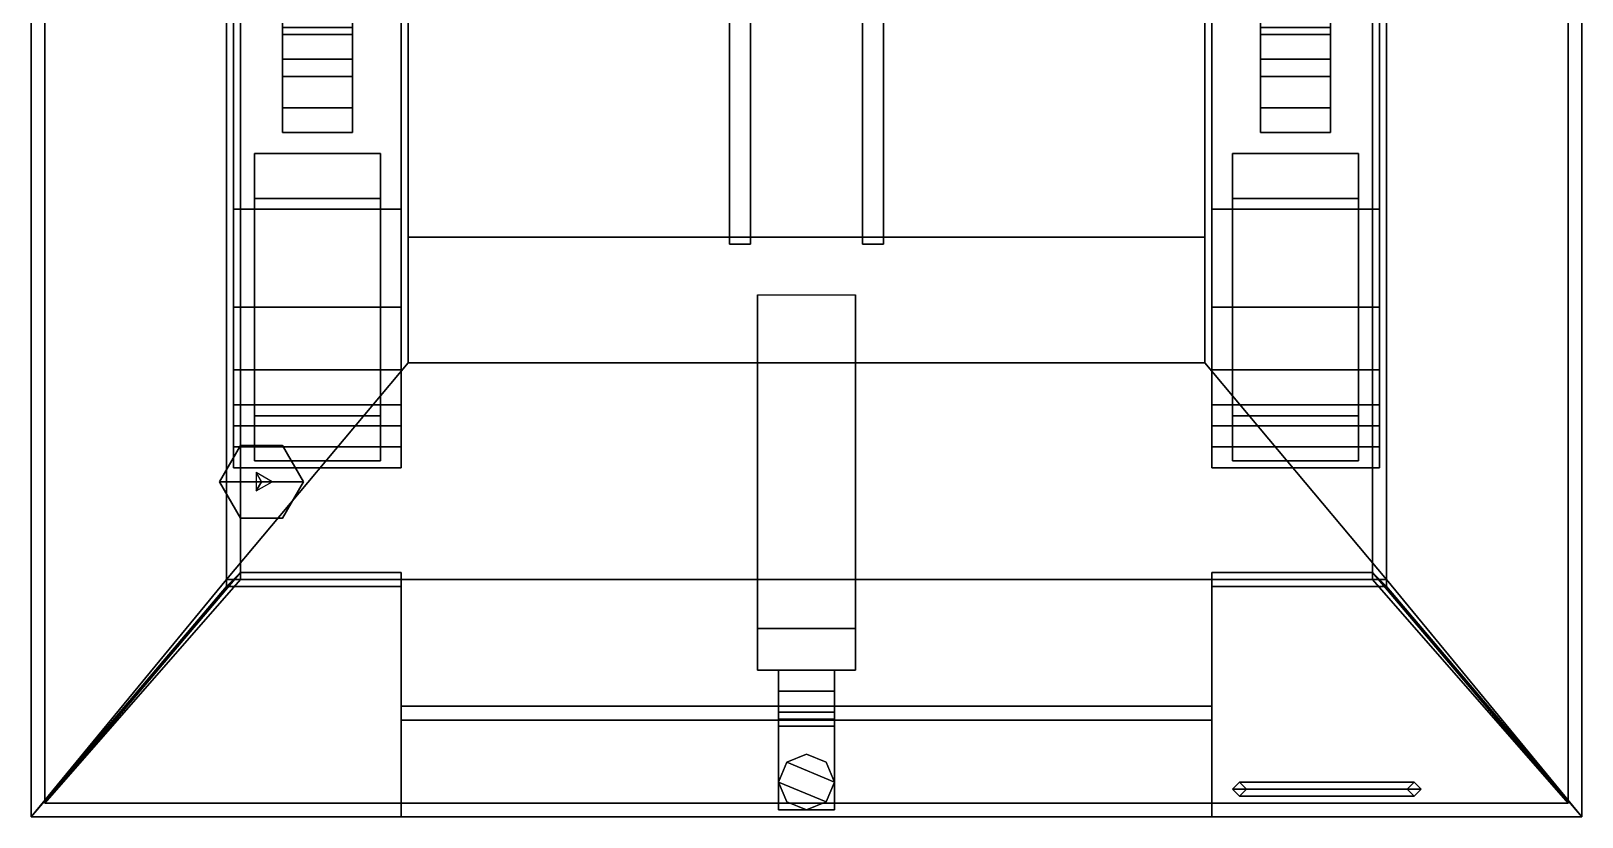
# Model space of a CAD drawing. Header units: millimetres. Extents: x -1.11 to 3, y -2.64 to 7.
# Drawn here: x -1.11 to 1.11, y -2.64 to -1.515 of the extents above; entities that cross this region are included whole.
import ezdxf

# ---------------------------------------------------------------- set-up
doc = ezdxf.new("R2010")
doc.units = ezdxf.units.MM
for name, color, linetype in [('sleeve', 5, 'Continuous'), ('tracks', 3, 'Continuous'), ('wheels', 2, 'Continuous')]:
    doc.layers.add(name, color=color, linetype=linetype)

msp = doc.modelspace()

# ---------------------------------------------------------------- linework, layer by layer
at = {"extrusion": (-1, 0, 0)}
for p, q in [((-0.58, -2.31, 2.05), (-0.58, -2.64, 1.24)), ((0.58, -2.31, 2.05), (0.58, -2.64, 1.24))]:
    msp.add_line(p, q, dxfattribs=at)
for points in [[(0.57, 1.74, 0.29), (0.57, -1.81, 0.29), (-0.57, -1.81, 0.29), (-0.57, 1.74, 0.29)], [(-0.57, -1.81, 0.29), (-0.57, -1.99, 0.86), (-0.57, 1.58, 0.86), (-0.57, 1.74, 0.29)], [(0.57, 1.58, 0.86), (0.57, -1.99, 0.86), (0.57, -1.81, 0.29), (0.57, 1.74, 0.29)], [(-0.57, 1.58, 0.86), (-0.57, -1.99, 0.86), (-0.83, -2.3, 0.86), (-0.83, 1.58, 0.86)], [(0.83, 1.58, 0.86), (0.83, -2.3, 0.86), (0.57, -1.99, 0.86), (0.57, 1.58, 0.86)], [(-0.83, -0.3, 0.86), (-0.83, -2.3, 0.86), (-1.11, -2.64, 1.24), (-1.11, -0.36, 1.24)], [(1.11, -2.64, 1.24), (0.83, -2.3, 0.86), (0.83, -0.3, 0.86), (1.11, -0.36, 1.24)], [(-1.09, -2.62, 1.24), (-0.81, -2.3, 0.88), (-0.81, -0.32, 0.88), (-1.09, -0.38, 1.24)], [(-0.81, -0.32, 0.88), (-0.81, -2.3, 0.88), (0.81, -2.3, 0.88), (0.81, -0.32, 0.88)], [(0.81, -0.32, 0.88), (0.81, -2.3, 0.88), (1.09, -2.62, 1.24), (1.09, -0.38, 1.24)], [(-1.11, -0.36, 1.24), (-1.11, -2.64, 1.24), (-0.83, -2.31, 2.05), (-0.83, -0.76, 2.13)], [(0.83, -2.31, 2.05), (1.11, -2.64, 1.24), (1.11, -0.36, 1.24), (0.83, -0.76, 2.13)], [(-0.81, -2.29, 2.05), (-1.09, -2.62, 1.24), (-1.09, -0.38, 1.24), (-0.81, -0.76, 2.13)], [(1.09, -0.38, 1.24), (1.09, -2.62, 1.24), (0.81, -2.29, 2.05), (0.81, -0.76, 2.13)], [(-0.81, -0.76, 2.13), (-0.83, -0.76, 2.13), (-0.83, -2.31, 2.05), (-0.81, -2.29, 2.05)], [(0.83, -0.76, 2.13), (0.81, -0.76, 2.13), (0.81, -2.29, 2.05), (0.83, -2.31, 2.05)], [(0.57, -1.81, 0.29), (0.57, -1.99, 0.86), (-0.57, -1.99, 0.86), (-0.57, -1.81, 0.29)], [(-0.07, -1.8924, 0.551), (-0.07, -2.37, 0.75), (-0.07, -2.37, 0.86), (-0.07, -1.99, 0.86)], [(0.07, -1.8924, 0.551), (0.07, -2.37, 0.75), (-0.07, -2.37, 0.75), (-0.07, -1.8924, 0.551)], [(0.07, -2.37, 0.86), (0.07, -2.37, 0.75), (0.07, -1.8924, 0.551), (0.07, -1.99, 0.86)], [(0.83, -2.3, 0.86), (-0.83, -2.3, 0.86), (-0.57, -1.99, 0.86), (0.57, -1.99, 0.86)], [(-0.81, -2.108, 1.59), (-0.84, -2.16, 1.59), (-0.84, -2.16, 1.79), (-0.81, -2.108, 1.79)], [(-0.84, -2.16, 1.79), (-0.72, -2.16, 1.79), (-0.75, -2.108, 1.79), (-0.81, -2.108, 1.79)], [(-0.75, -2.108, 1.59), (-0.81, -2.108, 1.59), (-0.81, -2.108, 1.79), (-0.75, -2.108, 1.79)], [(-0.72, -2.16, 1.59), (-0.75, -2.108, 1.59), (-0.75, -2.108, 1.79), (-0.72, -2.16, 1.79)], [(-0.765, -2.16, 1.79), (-0.7875, -2.147, 1.79), (-0.78, -2.16, 3.79)], [(-0.7875, -2.147, 1.79), (-0.7875, -2.173, 1.79), (-0.78, -2.16, 3.79)], [(-0.84, -2.16, 1.59), (-0.81, -2.212, 1.59), (-0.81, -2.212, 1.79), (-0.84, -2.16, 1.79)], [(-0.81, -2.212, 1.79), (-0.75, -2.212, 1.79), (-0.72, -2.16, 1.79), (-0.84, -2.16, 1.79)], [(-0.7875, -2.173, 1.79), (-0.765, -2.16, 1.79), (-0.78, -2.16, 3.79)], [(-0.75, -2.212, 1.59), (-0.72, -2.16, 1.59), (-0.72, -2.16, 1.79), (-0.75, -2.212, 1.79)], [(-0.81, -2.212, 1.59), (-0.75, -2.212, 1.59), (-0.75, -2.212, 1.79), (-0.81, -2.212, 1.79)], [(-1.11, -2.64, 1.24), (-0.83, -2.3, 0.86), (0.83, -2.3, 0.86), (1.11, -2.64, 1.24)], [(-0.58, -2.29, 2.05), (-0.58, -2.62, 1.24), (-1.09, -2.62, 1.24), (-0.81, -2.29, 2.05)], [(1.09, -2.62, 1.24), (0.81, -2.3, 0.88), (-0.81, -2.3, 0.88), (-1.09, -2.62, 1.24)], [(-0.81, -2.29, 2.05), (-0.83, -2.31, 2.05), (-0.58, -2.31, 2.05), (-0.58, -2.29, 2.05)], [(-0.07, -2.3, 0.86), (-0.07, -2.37, 0.86), (0.07, -2.37, 0.86), (0.07, -2.3, 0.86)], [(0.81, -2.29, 2.05), (1.09, -2.62, 1.24), (0.58, -2.62, 1.24), (0.58, -2.29, 2.05)], [(0.58, -2.4815, 1.58), (0.58, -2.5015, 1.58), (0.58, -2.31, 2.05), (0.58, -2.29, 2.05)], [(0.58, -2.29, 2.05), (0.58, -2.31, 2.05), (0.83, -2.31, 2.05), (0.81, -2.29, 2.05)], [(-0.83, -2.31, 2.05), (-1.11, -2.64, 1.24), (-0.58, -2.64, 1.24), (-0.58, -2.31, 2.05)], [(0.58, -2.31, 2.05), (0.58, -2.64, 1.24), (1.11, -2.64, 1.24), (0.83, -2.31, 2.05)], [(-0.07, -2.37, 0.75), (-0.07, -2.43, 0.75), (-0.07, -2.43, 0.86), (-0.07, -2.37, 0.86)], [(-0.07, -2.37, 0.86), (-0.07, -2.43, 0.86), (0.07, -2.43, 0.86), (0.07, -2.37, 0.86)], [(0.07, -2.37, 0.75), (0.07, -2.43, 0.75), (-0.07, -2.43, 0.75), (-0.07, -2.37, 0.75)], [(0.07, -2.43, 0.86), (0.07, -2.43, 0.75), (0.07, -2.37, 0.75), (0.07, -2.37, 0.86)], [(-0.07, -2.43, 0.86), (-0.07, -2.43, 0.75), (0.07, -2.43, 0.75), (0.07, -2.43, 0.86)], [(-0.04, -2.43, 0.79), (-0.04, -2.46, 0.77), (-0.04, -2.49, 0.84), (-0.04, -2.43, 0.84)], [(0.04, -2.43, 0.79), (0.04, -2.46, 0.77), (-0.04, -2.46, 0.77), (-0.04, -2.43, 0.79)], [(-0.04, -2.43, 0.84), (-0.04, -2.49, 0.84), (0.04, -2.49, 0.84), (0.04, -2.43, 0.84)], [(0.04, -2.49, 0.84), (0.04, -2.46, 0.77), (0.04, -2.43, 0.79), (0.04, -2.43, 0.84)], [(-0.04, -2.46, 0.77), (-0.04, -2.46, 0.7), (-0.04, -2.51, 0.82), (-0.04, -2.49, 0.84)], [(0.04, -2.46, 0.77), (0.04, -2.46, 0.7), (-0.04, -2.46, 0.7), (-0.04, -2.46, 0.77)], [(-0.04, -2.46, 0.7), (-0.04, -2.49, 0.72), (-0.04, -2.51, 0.75), (-0.04, -2.51, 0.82)], [(-0.04, -2.46, 0.7), (-0.04, -2.49, 0.67), (-0.04, -2.5, 0.7), (-0.04, -2.49, 0.72)], [(0.04, -2.46, 0.7), (0.04, -2.49, 0.67), (-0.04, -2.49, 0.67), (-0.04, -2.46, 0.7)], [(0.04, -2.51, 0.82), (0.04, -2.46, 0.7), (0.04, -2.46, 0.77), (0.04, -2.49, 0.84)], [(0.04, -2.51, 0.75), (0.04, -2.49, 0.72), (0.04, -2.46, 0.7), (0.04, -2.51, 0.82)], [(0.04, -2.5, 0.7), (0.04, -2.49, 0.67), (0.04, -2.46, 0.7), (0.04, -2.49, 0.72)], [(0.58, -2.4815, 1.58), (0.58, -2.62, 1.24), (-0.58, -2.62, 1.24), (-0.58, -2.4815, 1.58)], [(-0.58, -2.4815, 1.58), (-0.58, -2.5015, 1.58), (0.58, -2.5015, 1.58), (0.58, -2.4815, 1.58)], [(-0.58, -2.5015, 1.58), (-0.58, -2.64, 1.24), (0.58, -2.64, 1.24), (0.58, -2.5015, 1.58)], [(-0.04, -2.49, 0.84), (-0.04, -2.51, 0.82), (0.04, -2.51, 0.82), (0.04, -2.49, 0.84)], [(-0.04, -2.51, 0.75), (-0.04, -2.49, 0.72), (0.04, -2.49, 0.72), (0.04, -2.51, 0.75)], [(-0.04, -2.49, 0.72), (-0.04, -2.5, 0.7), (0.04, -2.5, 0.7), (0.04, -2.49, 0.72)], [(-0.04, -2.49, 0.67), (-0.04, -2.62, 0.65), (-0.04, -2.63, 0.68), (-0.04, -2.5, 0.7)], [(0.04, -2.49, 0.67), (0.04, -2.62, 0.65), (-0.04, -2.62, 0.65), (-0.04, -2.49, 0.67)], [(-0.04, -2.5, 0.7), (-0.04, -2.63, 0.68), (0.04, -2.63, 0.68), (0.04, -2.5, 0.7)], [(0.04, -2.63, 0.68), (0.04, -2.62, 0.65), (0.04, -2.49, 0.67), (0.04, -2.5, 0.7)], [(-0.04, -2.51, 0.82), (-0.04, -2.51, 0.75), (0.04, -2.51, 0.75), (0.04, -2.51, 0.82)], [(0, -2.55, 0.69), (-0.0283, -2.5617, 0.69), (-0.0283, -2.5617, 0.78), (0, -2.55, 0.78)], [(-0.0283, -2.5617, 0.78), (0.04, -2.59, 0.78), (0.0283, -2.5617, 0.78), (0, -2.55, 0.78)], [(0.0283, -2.5617, 0.69), (0, -2.55, 0.69), (0, -2.55, 0.78), (0.0283, -2.5617, 0.78)], [(-0.0283, -2.5617, 0.69), (-0.04, -2.59, 0.68), (-0.04, -2.59, 0.78), (-0.0283, -2.5617, 0.78)], [(-0.04, -2.59, 0.78), (0.0283, -2.6183, 0.78), (0.04, -2.59, 0.78), (-0.0283, -2.5617, 0.78)], [(0.04, -2.59, 0.68), (0.0283, -2.5617, 0.69), (0.0283, -2.5617, 0.78), (0.04, -2.59, 0.78)], [(-0.04, -2.59, 0.68), (-0.0283, -2.6183, 0.68), (-0.0283, -2.6183, 0.78), (-0.04, -2.59, 0.78)], [(-0.0283, -2.6183, 0.78), (0, -2.63, 0.78), (0.0283, -2.6183, 0.78), (-0.04, -2.59, 0.78)], [(0.0283, -2.6183, 0.68), (0.04, -2.59, 0.68), (0.04, -2.59, 0.78), (0.0283, -2.6183, 0.78)], [(0.62, -2.59, 0.8), (0.61, -2.6, 0.79), (0.61, -2.6, 1.2), (0.62, -2.59, 1.19)], [(0.87, -2.59, 0.8), (0.88, -2.6, 0.79), (0.61, -2.6, 0.79), (0.62, -2.59, 0.8)], [(0.63, -2.6, 0.81), (0.62, -2.59, 0.8), (0.62, -2.59, 1.19), (0.63, -2.6, 1.2)], [(0.86, -2.6, 0.81), (0.87, -2.59, 0.8), (0.62, -2.59, 0.8), (0.63, -2.6, 0.81)], [(0.87, -2.59, 0.98), (0.86, -2.6, 0.97), (0.63, -2.6, 0.97), (0.62, -2.59, 0.98)], [(0.86, -2.6, 0.99), (0.87, -2.59, 0.98), (0.62, -2.59, 0.98), (0.63, -2.6, 0.99)], [(0.87, -2.59, 0.8), (0.86, -2.6, 0.81), (0.86, -2.6, 1.2), (0.87, -2.59, 1.19)], [(0.88, -2.6, 0.79), (0.87, -2.59, 0.8), (0.87, -2.59, 1.19), (0.88, -2.6, 1.2)], [(-0.0283, -2.6183, 0.68), (0, -2.63, 0.68), (0, -2.63, 0.78), (-0.0283, -2.6183, 0.78)], [(0, -2.63, 0.68), (0.0283, -2.6183, 0.68), (0.0283, -2.6183, 0.78), (0, -2.63, 0.78)], [(0.61, -2.6, 0.79), (0.62, -2.61, 0.8), (0.62, -2.61, 1.21), (0.61, -2.6, 1.2)], [(0.88, -2.6, 0.79), (0.87, -2.61, 0.8), (0.62, -2.61, 0.8), (0.61, -2.6, 0.79)], [(0.62, -2.61, 0.8), (0.63, -2.6, 0.81), (0.63, -2.6, 1.2), (0.62, -2.61, 1.21)], [(0.87, -2.61, 0.8), (0.86, -2.6, 0.81), (0.63, -2.6, 0.81), (0.62, -2.61, 0.8)], [(0.86, -2.6, 0.97), (0.87, -2.61, 0.98), (0.62, -2.61, 0.98), (0.63, -2.6, 0.97)], [(0.87, -2.61, 0.98), (0.86, -2.6, 0.99), (0.63, -2.6, 0.99), (0.62, -2.61, 0.98)], [(0.86, -2.6, 0.81), (0.87, -2.61, 0.8), (0.87, -2.61, 1.21), (0.86, -2.6, 1.2)], [(0.87, -2.61, 0.8), (0.88, -2.6, 0.79), (0.88, -2.6, 1.2), (0.87, -2.61, 1.21)], [(-0.04, -2.63, 0.68), (-0.04, -2.62, 0.65), (0.04, -2.62, 0.65), (0.04, -2.63, 0.68)]]:
    msp.add_3dface(points)
at = {"layer": 'sleeve'}
for points in [[(-0.11, -0.58, 1.54), (-0.11, -1.82, 1.54), (-0.11, -1.82, 1.67), (-0.11, -0.58, 1.67)], [(-0.08, -0.58, 1.54), (-0.08, -1.82, 1.54), (-0.11, -1.82, 1.54), (-0.11, -0.58, 1.54)], [(-0.11, -0.58, 1.67), (-0.11, -1.82, 1.67), (-0.08, -1.82, 1.67), (-0.08, -0.58, 1.67)], [(-0.08, -1.82, 1.67), (-0.08, -1.82, 1.54), (-0.08, -0.58, 1.54), (-0.08, -0.58, 1.67)], [(0.08, -0.58, 1.54), (0.08, -1.82, 1.54), (0.08, -1.82, 1.67), (0.08, -0.58, 1.67)], [(0.11, -0.58, 1.54), (0.11, -1.82, 1.54), (0.08, -1.82, 1.54), (0.08, -0.58, 1.54)], [(0.08, -0.58, 1.67), (0.08, -1.82, 1.67), (0.11, -1.82, 1.67), (0.11, -0.58, 1.67)], [(0.11, -1.82, 1.67), (0.11, -1.82, 1.54), (0.11, -0.58, 1.54), (0.11, -0.58, 1.67)], [(-0.11, -1.82, 1.67), (-0.11, -1.82, 1.54), (-0.08, -1.82, 1.54), (-0.08, -1.82, 1.67)], [(0.08, -1.82, 1.67), (0.08, -1.82, 1.54), (0.11, -1.82, 1.54), (0.11, -1.82, 1.67)]]:
    msp.add_3dface(points, dxfattribs=at)
at = {"layer": 'tracks'}
for points in [[(-0.82, -1.77, 0.78), (-0.82, 1.66, 0.78), (-0.58, 1.66, 0.78), (-0.58, -1.77, 0.78)], [(-0.58, -1.77, 0.78), (-0.58, 1.66, 0.78), (-0.82, 1.66, 0.78), (-0.82, -1.77, 0.78)], [(0.58, -1.77, 0.78), (0.58, 1.66, 0.78), (0.82, 1.66, 0.78), (0.82, -1.77, 0.78)], [(0.82, -1.77, 0.78), (0.82, 1.66, 0.78), (0.58, 1.66, 0.78), (0.58, -1.77, 0.78)], [(-0.58, -1.47, 0.03), (-0.58, -2, 0.29), (-0.82, -2, 0.29), (-0.82, -1.47, 0.03)], [(-0.82, -1.47, 0.03), (-0.82, -2, 0.29), (-0.58, -2, 0.29), (-0.58, -1.47, 0.03)], [(0.82, -1.47, 0.03), (0.82, -2, 0.29), (0.58, -2, 0.29), (0.58, -1.47, 0.03)], [(0.58, -1.47, 0.03), (0.58, -2, 0.29), (0.82, -2, 0.29), (0.82, -1.47, 0.03)], [(-0.58, -1.91, 0.79), (-0.58, -1.77, 0.78), (-0.82, -1.77, 0.78), (-0.82, -1.91, 0.79)], [(-0.82, -1.91, 0.79), (-0.82, -1.77, 0.78), (-0.58, -1.77, 0.78), (-0.58, -1.91, 0.79)], [(0.82, -1.91, 0.79), (0.82, -1.77, 0.78), (0.58, -1.77, 0.78), (0.58, -1.91, 0.79)], [(0.58, -1.91, 0.79), (0.58, -1.77, 0.78), (0.82, -1.77, 0.78), (0.82, -1.91, 0.79)], [(-0.58, -2.05, 0.75), (-0.58, -1.91, 0.79), (-0.82, -1.91, 0.79), (-0.82, -2.05, 0.75)], [(-0.82, -2.05, 0.75), (-0.82, -1.91, 0.79), (-0.58, -1.91, 0.79), (-0.58, -2.05, 0.75)], [(0.58, -2.05, 0.75), (0.58, -1.91, 0.79), (0.82, -1.91, 0.79), (0.82, -2.05, 0.75)], [(0.82, -2.05, 0.75), (0.82, -1.91, 0.79), (0.58, -1.91, 0.79), (0.58, -2.05, 0.75)], [(-0.58, -2, 0.29), (-0.58, -2.08, 0.36), (-0.82, -2.08, 0.36), (-0.82, -2, 0.29)], [(-0.82, -2, 0.29), (-0.82, -2.08, 0.36), (-0.58, -2.08, 0.36), (-0.58, -2, 0.29)], [(0.82, -2, 0.29), (0.82, -2.08, 0.36), (0.58, -2.08, 0.36), (0.58, -2, 0.29)], [(0.58, -2, 0.29), (0.58, -2.08, 0.36), (0.82, -2.08, 0.36), (0.82, -2, 0.29)], [(-0.58, -2.11, 0.69), (-0.58, -2.05, 0.75), (-0.82, -2.05, 0.75), (-0.82, -2.11, 0.69)], [(-0.82, -2.11, 0.69), (-0.82, -2.05, 0.75), (-0.58, -2.05, 0.75), (-0.58, -2.11, 0.69)], [(0.82, -2.11, 0.69), (0.82, -2.05, 0.75), (0.58, -2.05, 0.75), (0.58, -2.11, 0.69)], [(0.58, -2.11, 0.69), (0.58, -2.05, 0.75), (0.82, -2.05, 0.75), (0.82, -2.11, 0.69)], [(-0.58, -2.08, 0.36), (-0.58, -2.14, 0.51), (-0.82, -2.14, 0.51), (-0.82, -2.08, 0.36)], [(-0.82, -2.08, 0.36), (-0.82, -2.14, 0.51), (-0.58, -2.14, 0.51), (-0.58, -2.08, 0.36)], [(0.58, -2.08, 0.36), (0.58, -2.14, 0.51), (0.82, -2.14, 0.51), (0.82, -2.08, 0.36)], [(0.82, -2.08, 0.36), (0.82, -2.14, 0.51), (0.58, -2.14, 0.51), (0.58, -2.08, 0.36)], [(-0.82, -2.14, 0.6), (-0.82, -2.11, 0.69), (-0.58, -2.11, 0.69), (-0.58, -2.14, 0.6)], [(-0.58, -2.14, 0.6), (-0.58, -2.11, 0.69), (-0.82, -2.11, 0.69), (-0.82, -2.14, 0.6)], [(0.58, -2.14, 0.6), (0.58, -2.11, 0.69), (0.82, -2.11, 0.69), (0.82, -2.14, 0.6)], [(0.82, -2.14, 0.6), (0.82, -2.11, 0.69), (0.58, -2.11, 0.69), (0.58, -2.14, 0.6)], [(-0.58, -2.14, 0.51), (-0.58, -2.14, 0.6), (-0.82, -2.14, 0.6), (-0.82, -2.14, 0.51)], [(-0.82, -2.14, 0.51), (-0.82, -2.14, 0.6), (-0.58, -2.14, 0.6), (-0.58, -2.14, 0.51)], [(0.82, -2.14, 0.51), (0.82, -2.14, 0.6), (0.58, -2.14, 0.6), (0.58, -2.14, 0.51)], [(0.58, -2.14, 0.51), (0.58, -2.14, 0.6), (0.82, -2.14, 0.6), (0.82, -2.14, 0.51)]]:
    msp.add_3dface(points, dxfattribs=at)
at = {"layer": 'wheels'}
for points in [[(-0.75, -1.1703, 0.0903), (-0.75, -1.58, 0.26), (-0.75, -1.5097, 0.4297), (-0.75, -1.1, 0.26)], [(-0.65, -1.58, 0.26), (-0.65, -1.1703, 0.0903), (-0.65, -1.1, 0.26), (-0.65, -1.5097, 0.4297)], [(0.65, -1.1703, 0.0903), (0.65, -1.58, 0.26), (0.65, -1.5097, 0.4297), (0.65, -1.1, 0.26)], [(0.75, -1.58, 0.26), (0.75, -1.1703, 0.0903), (0.75, -1.1, 0.26), (0.75, -1.5097, 0.4297)], [(-0.75, -1.34, 0.02), (-0.75, -1.5097, 0.0903), (-0.75, -1.58, 0.26), (-0.75, -1.1703, 0.0903)], [(-0.65, -1.5097, 0.0903), (-0.65, -1.34, 0.02), (-0.65, -1.1703, 0.0903), (-0.65, -1.58, 0.26)], [(0.65, -1.34, 0.02), (0.65, -1.5097, 0.0903), (0.65, -1.58, 0.26), (0.65, -1.1703, 0.0903)], [(0.75, -1.5097, 0.0903), (0.75, -1.34, 0.02), (0.75, -1.1703, 0.0903), (0.75, -1.58, 0.26)], [(-0.65, -1.5097, 0.0903), (-0.65, -1.58, 0.26), (-0.75, -1.58, 0.26), (-0.75, -1.5097, 0.0903)], [(-0.65, -1.58, 0.26), (-0.65, -1.5097, 0.4297), (-0.75, -1.5097, 0.4297), (-0.75, -1.58, 0.26)], [(-0.75, -1.66, 0.71), (-0.75, -1.52, 0.71), (-0.75, -1.555, 0.6494), (-0.75, -1.625, 0.6494)], [(-0.65, -1.52, 0.71), (-0.65, -1.555, 0.6494), (-0.75, -1.555, 0.6494), (-0.75, -1.52, 0.71)], [(-0.75, -1.625, 0.7706), (-0.75, -1.555, 0.7706), (-0.75, -1.52, 0.71), (-0.75, -1.66, 0.71)], [(-0.65, -1.555, 0.7706), (-0.65, -1.52, 0.71), (-0.75, -1.52, 0.71), (-0.75, -1.555, 0.7706)], [(-0.65, -1.625, 0.6494), (-0.65, -1.555, 0.6494), (-0.65, -1.52, 0.71), (-0.65, -1.66, 0.71)], [(-0.65, -1.66, 0.71), (-0.65, -1.52, 0.71), (-0.65, -1.555, 0.7706), (-0.65, -1.625, 0.7706)], [(0.75, -1.5097, 0.0903), (0.75, -1.58, 0.26), (0.65, -1.58, 0.26), (0.65, -1.5097, 0.0903)], [(0.75, -1.58, 0.26), (0.75, -1.5097, 0.4297), (0.65, -1.5097, 0.4297), (0.65, -1.58, 0.26)], [(0.75, -1.52, 0.71), (0.75, -1.555, 0.6494), (0.65, -1.555, 0.6494), (0.65, -1.52, 0.71)], [(0.65, -1.66, 0.71), (0.65, -1.52, 0.71), (0.65, -1.555, 0.6494), (0.65, -1.625, 0.6494)], [(0.75, -1.555, 0.7706), (0.75, -1.52, 0.71), (0.65, -1.52, 0.71), (0.65, -1.555, 0.7706)], [(0.65, -1.625, 0.7706), (0.65, -1.555, 0.7706), (0.65, -1.52, 0.71), (0.65, -1.66, 0.71)], [(0.75, -1.625, 0.6494), (0.75, -1.555, 0.6494), (0.75, -1.52, 0.71), (0.75, -1.66, 0.71)], [(0.75, -1.66, 0.71), (0.75, -1.52, 0.71), (0.75, -1.555, 0.7706), (0.75, -1.625, 0.7706)], [(-0.65, -1.555, 0.6494), (-0.65, -1.625, 0.6494), (-0.75, -1.625, 0.6494), (-0.75, -1.555, 0.6494)], [(-0.65, -1.625, 0.7706), (-0.65, -1.555, 0.7706), (-0.75, -1.555, 0.7706), (-0.75, -1.625, 0.7706)], [(0.75, -1.555, 0.6494), (0.75, -1.625, 0.6494), (0.65, -1.625, 0.6494), (0.65, -1.555, 0.6494)], [(0.75, -1.625, 0.7706), (0.75, -1.555, 0.7706), (0.65, -1.555, 0.7706), (0.65, -1.625, 0.7706)], [(-0.65, -1.625, 0.6494), (-0.65, -1.66, 0.71), (-0.75, -1.66, 0.71), (-0.75, -1.625, 0.6494)], [(-0.65, -1.66, 0.71), (-0.65, -1.625, 0.7706), (-0.75, -1.625, 0.7706), (-0.75, -1.66, 0.71)], [(0.75, -1.625, 0.6494), (0.75, -1.66, 0.71), (0.65, -1.66, 0.71), (0.65, -1.625, 0.6494)], [(0.75, -1.66, 0.71), (0.75, -1.625, 0.7706), (0.65, -1.625, 0.7706), (0.65, -1.66, 0.71)], [(-0.61, -1.7544, 0.7156), (-0.61, -1.69, 0.56), (-0.79, -1.69, 0.56), (-0.79, -1.7544, 0.7156)], [(-0.61, -1.69, 0.56), (-0.61, -1.7544, 0.4044), (-0.79, -1.7544, 0.4044), (-0.79, -1.69, 0.56)], [(-0.79, -1.91, 0.78), (-0.79, -1.7544, 0.7156), (-0.79, -1.69, 0.56), (-0.79, -2.0656, 0.7156)], [(-0.79, -2.0656, 0.7156), (-0.79, -1.69, 0.56), (-0.79, -1.7544, 0.4044), (-0.79, -2.13, 0.56)], [(-0.61, -2.13, 0.56), (-0.61, -1.7544, 0.4044), (-0.61, -1.69, 0.56), (-0.61, -2.0656, 0.7156)], [(-0.61, -2.0656, 0.7156), (-0.61, -1.69, 0.56), (-0.61, -1.7544, 0.7156), (-0.61, -1.91, 0.78)], [(0.61, -2.0656, 0.7156), (0.61, -1.69, 0.56), (0.61, -1.7544, 0.4044), (0.61, -2.13, 0.56)], [(0.61, -1.91, 0.78), (0.61, -1.7544, 0.7156), (0.61, -1.69, 0.56), (0.61, -2.0656, 0.7156)], [(0.79, -1.7544, 0.7156), (0.79, -1.69, 0.56), (0.61, -1.69, 0.56), (0.61, -1.7544, 0.7156)], [(0.79, -1.69, 0.56), (0.79, -1.7544, 0.4044), (0.61, -1.7544, 0.4044), (0.61, -1.69, 0.56)], [(0.79, -2.0656, 0.7156), (0.79, -1.69, 0.56), (0.79, -1.7544, 0.7156), (0.79, -1.91, 0.78)], [(0.79, -2.13, 0.56), (0.79, -1.7544, 0.4044), (0.79, -1.69, 0.56), (0.79, -2.0656, 0.7156)], [(-0.61, -1.91, 0.78), (-0.61, -1.7544, 0.7156), (-0.79, -1.7544, 0.7156), (-0.79, -1.91, 0.78)], [(-0.61, -1.7544, 0.4044), (-0.61, -1.91, 0.34), (-0.79, -1.91, 0.34), (-0.79, -1.7544, 0.4044)], [(-0.79, -2.13, 0.56), (-0.79, -1.7544, 0.4044), (-0.79, -1.91, 0.34), (-0.79, -2.0656, 0.4044)], [(-0.61, -2.0656, 0.4044), (-0.61, -1.91, 0.34), (-0.61, -1.7544, 0.4044), (-0.61, -2.13, 0.56)], [(0.61, -2.13, 0.56), (0.61, -1.7544, 0.4044), (0.61, -1.91, 0.34), (0.61, -2.0656, 0.4044)], [(0.79, -1.7544, 0.4044), (0.79, -1.91, 0.34), (0.61, -1.91, 0.34), (0.61, -1.7544, 0.4044)], [(0.79, -1.91, 0.78), (0.79, -1.7544, 0.7156), (0.61, -1.7544, 0.7156), (0.61, -1.91, 0.78)], [(0.79, -2.0656, 0.4044), (0.79, -1.91, 0.34), (0.79, -1.7544, 0.4044), (0.79, -2.13, 0.56)], [(-0.61, -2.0656, 0.7156), (-0.61, -1.91, 0.78), (-0.79, -1.91, 0.78), (-0.79, -2.0656, 0.7156)], [(-0.61, -1.91, 0.34), (-0.61, -2.0656, 0.4044), (-0.79, -2.0656, 0.4044), (-0.79, -1.91, 0.34)], [(0.79, -1.91, 0.34), (0.79, -2.0656, 0.4044), (0.61, -2.0656, 0.4044), (0.61, -1.91, 0.34)], [(0.79, -2.0656, 0.7156), (0.79, -1.91, 0.78), (0.61, -1.91, 0.78), (0.61, -2.0656, 0.7156)], [(-0.61, -2.13, 0.56), (-0.61, -2.0656, 0.7156), (-0.79, -2.0656, 0.7156), (-0.79, -2.13, 0.56)], [(-0.61, -2.0656, 0.4044), (-0.61, -2.13, 0.56), (-0.79, -2.13, 0.56), (-0.79, -2.0656, 0.4044)], [(0.79, -2.13, 0.56), (0.79, -2.0656, 0.7156), (0.61, -2.0656, 0.7156), (0.61, -2.13, 0.56)], [(0.79, -2.0656, 0.4044), (0.79, -2.13, 0.56), (0.61, -2.13, 0.56), (0.61, -2.0656, 0.4044)]]:
    msp.add_3dface(points, dxfattribs=at)

doc.saveas('drawing.dxf')
